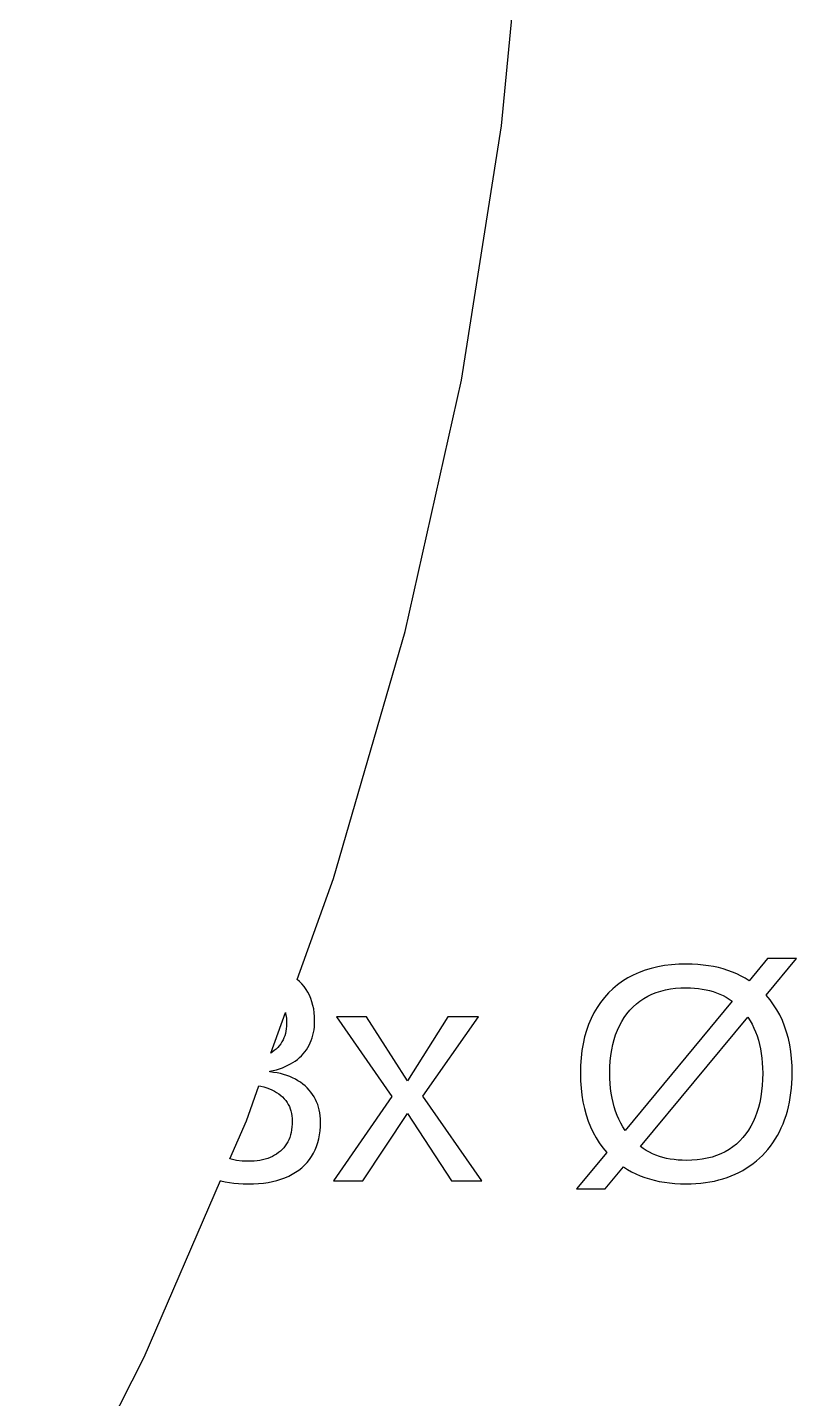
# Model space of a CAD drawing. Header units: metres. Extents: x -140 to 140, y -90 to 90.
# Drawn here: x -21.8 to -11.47, y -23.97 to -5.57 of the extents above; entities that cross this region are included whole.
import ezdxf

# ---------------------------------------------------------------- set-up
doc = ezdxf.new("R2010")
doc.units = ezdxf.units.M

msp = doc.modelspace()

# ---------------------------------------------------------------- linework, layer by layer
for p, q in [((-15.4337, -6.89333), (-15.1085, -3.45348)), ((-15.9742, -10.306), (-15.4337, -6.89333)), ((-16.7279, -13.6779), (-15.9742, -10.306)), ((-17.6919, -16.9959), (-16.7279, -13.6779)), ((-18.179, -18.3488), (-17.6919, -16.9959)), ((-13.4234, -18.201), (-13.5075, -18.2262)), ((-13.3358, -18.1804), (-13.4234, -18.201)), ((-13.2447, -18.1643), (-13.3358, -18.1804)), ((-13.1502, -18.1528), (-13.2447, -18.1643)), ((-13.0521, -18.146), (-13.1502, -18.1528)), ((-12.9506, -18.1437), (-13.0521, -18.146)), ((-12.8743, -18.145), (-12.9506, -18.1437)), ((-12.7998, -18.149), (-12.8743, -18.145)), ((-12.7273, -18.1556), (-12.7998, -18.149)), ((-12.6568, -18.1648), (-12.7273, -18.1556)), ((-12.5882, -18.1768), (-12.6568, -18.1648)), ((-12.5214, -18.1913), (-12.5882, -18.1768)), ((-12.4566, -18.2085), (-12.5214, -18.1913)), ((-12.3938, -18.2284), (-12.4566, -18.2085)), ((-11.8622, -18.0704), (-12.1084, -18.3674)), ((-11.8805, -18.5627), (-11.4716, -18.0704)), ((-11.4716, -18.0704), (-11.8622, -18.0704)), ((-18.149, -18.3758), (-18.179, -18.3488)), ((-18.1164, -18.4094), (-18.149, -18.3758)), ((-13.8089, -18.373), (-13.8755, -18.4212)), ((-13.7388, -18.3294), (-13.8089, -18.373)), ((-13.6652, -18.2904), (-13.7388, -18.3294)), ((-13.5881, -18.256), (-13.6652, -18.2904)), ((-13.5075, -18.2262), (-13.5881, -18.256)), ((-12.3329, -18.2509), (-12.3938, -18.2284)), ((-12.2738, -18.2761), (-12.3329, -18.2509)), ((-12.2168, -18.3039), (-12.2738, -18.2761)), ((-12.1616, -18.3343), (-12.2168, -18.3039)), ((-12.1084, -18.3674), (-12.1616, -18.3343)), ((-18.0867, -18.4449), (-18.1164, -18.4094)), ((-18.0598, -18.4823), (-18.0867, -18.4449)), ((-18.0358, -18.5215), (-18.0598, -18.4823)), ((-18.0146, -18.5626), (-18.0358, -18.5215)), ((-17.9962, -18.6056), (-18.0146, -18.5626)), ((-13.9983, -18.5312), (-14.054, -18.5926)), ((-13.9387, -18.4739), (-13.9983, -18.5312)), ((-13.8755, -18.4212), (-13.9387, -18.4739)), ((-13.525, -18.6053), (-13.4718, -18.575)), ((-13.4718, -18.575), (-13.4159, -18.5483)), ((-13.4159, -18.5483), (-13.3574, -18.5252)), ((-13.3574, -18.5252), (-13.2962, -18.5056)), ((-13.2962, -18.5056), (-13.2324, -18.4895)), ((-13.2324, -18.4895), (-13.1659, -18.4771)), ((-13.1659, -18.4771), (-13.0968, -18.4682)), ((-13.0968, -18.4682), (-13.025, -18.4628)), ((-13.025, -18.4628), (-12.9506, -18.461)), ((-12.9506, -18.461), (-12.8955, -18.4621)), ((-12.8955, -18.4621), (-12.8418, -18.4653)), ((-12.8418, -18.4653), (-12.7893, -18.4706)), ((-12.7893, -18.4706), (-12.7382, -18.478)), ((-12.7382, -18.478), (-12.6883, -18.4875)), ((-12.6883, -18.4875), (-12.6397, -18.4992)), ((-12.6397, -18.4992), (-12.5925, -18.5129)), ((-12.5925, -18.5129), (-12.5465, -18.5288)), ((-12.5465, -18.5288), (-12.5019, -18.5468)), ((-12.5019, -18.5468), (-12.4585, -18.567)), ((-12.4585, -18.567), (-12.4164, -18.5892)), ((-11.8288, -18.6238), (-11.8805, -18.5627)), ((-17.9806, -18.6504), (-17.9962, -18.6056)), ((-17.9679, -18.6971), (-17.9806, -18.6504)), ((-17.958, -18.7456), (-17.9679, -18.6971)), ((-17.9509, -18.796), (-17.958, -18.7456)), ((-14.152, -18.7261), (-14.1943, -18.7981)), ((-14.1052, -18.6576), (-14.152, -18.7261)), ((-14.054, -18.5926), (-14.1052, -18.6576)), ((-12.3362, -18.64), (-13.7745, -20.3754)), ((-13.7512, -18.8099), (-13.7115, -18.7621)), ((-13.7115, -18.7621), (-13.6688, -18.7176)), ((-13.6688, -18.7176), (-13.6236, -18.6766)), ((-13.6236, -18.6766), (-13.5756, -18.6392)), ((-13.5756, -18.6392), (-13.525, -18.6053)), ((-12.4164, -18.5892), (-12.3757, -18.6136)), ((-12.3757, -18.6136), (-12.3362, -18.64)), ((-11.7811, -18.6881), (-11.8288, -18.6238)), ((-11.7377, -18.7555), (-11.7811, -18.6881)), ((-11.6983, -18.8262), (-11.7377, -18.7555)), ((-18.5348, -19.3371), (-18.3385, -18.7919)), ((-18.3385, -18.7919), (-18.3345, -18.8088)), ((-18.3345, -18.8088), (-18.3289, -18.8402)), ((-18.3289, -18.8402), (-18.3249, -18.8727)), ((-18.3249, -18.8727), (-18.3225, -18.9064)), ((-18.3217, -18.9411), (-18.3226, -18.9762)), ((-18.3225, -18.9064), (-18.3217, -18.9411)), ((-17.9467, -18.8483), (-17.9509, -18.796)), ((-17.9489, -18.9846), (-17.9462, -18.9441)), ((-17.9453, -18.9025), (-17.9467, -18.8483)), ((-17.9462, -18.9441), (-17.9453, -18.9025)), ((-17.2488, -18.8516), (-17.6536, -18.8516)), ((-17.6536, -18.8516), (-16.907, -19.9217)), ((-16.6995, -19.7081), (-17.2488, -18.8516)), ((-16.1543, -18.8516), (-16.6995, -19.7081)), ((-16.492, -19.9176), (-15.7454, -18.8516)), ((-15.7454, -18.8516), (-16.1543, -18.8516)), ((-14.2655, -18.9529), (-14.2945, -19.0356)), ((-14.2321, -18.8737), (-14.2655, -18.9529)), ((-14.1943, -18.7981), (-14.2321, -18.8737)), ((-13.8513, -18.9703), (-13.8211, -18.914)), ((-13.8211, -18.914), (-13.7878, -18.8605)), ((-13.7878, -18.8605), (-13.7512, -18.8099)), ((-13.569, -20.593), (-12.1267, -18.8577)), ((-12.1267, -18.8577), (-12.0972, -18.9037)), ((-12.0972, -18.9037), (-12.0701, -18.9517)), ((-12.0701, -18.9517), (-12.0453, -19.0016)), ((-11.6631, -18.9001), (-11.6983, -18.8262)), ((-11.632, -18.9772), (-11.6631, -18.9001)), ((-18.357, -19.1338), (-18.3697, -19.1617)), ((-18.3462, -19.1046), (-18.357, -19.1338)), ((-18.3374, -19.0743), (-18.3462, -19.1046)), ((-18.3305, -19.0428), (-18.3374, -19.0743)), ((-18.3256, -19.0101), (-18.3305, -19.0428)), ((-18.3226, -18.9762), (-18.3256, -19.0101)), ((-17.9898, -19.1685), (-17.978, -19.1341)), ((-17.978, -19.1341), (-17.968, -19.0986)), ((-17.968, -19.0986), (-17.9598, -19.0618)), ((-17.9598, -19.0618), (-17.9535, -19.0238)), ((-17.9535, -19.0238), (-17.9489, -18.9846)), ((-14.319, -19.1218), (-14.339, -19.2116)), ((-14.2945, -19.0356), (-14.319, -19.1218)), ((-13.9228, -19.1565), (-13.9021, -19.0916)), ((-13.9021, -19.0916), (-13.8783, -19.0295)), ((-13.8783, -19.0295), (-13.8513, -18.9703)), ((-12.0453, -19.0016), (-12.0229, -19.0534)), ((-12.0229, -19.0534), (-12.0028, -19.1071)), ((-12.0028, -19.1071), (-11.9851, -19.1628)), ((-11.6051, -19.0574), (-11.632, -18.9772)), ((-11.5824, -19.1409), (-11.6051, -19.0574)), ((-18.4875, -19.3043), (-18.5138, -19.3237)), ((-18.4629, -19.2835), (-18.4875, -19.3043)), ((-18.4404, -19.2615), (-18.4629, -19.2835)), ((-18.4198, -19.2383), (-18.4404, -19.2615)), ((-18.4011, -19.214), (-18.4198, -19.2383)), ((-18.3844, -19.1884), (-18.4011, -19.214)), ((-18.3697, -19.1617), (-18.3844, -19.1884)), ((-18.0989, -19.349), (-18.0762, -19.322)), ((-18.0762, -19.322), (-18.0553, -19.2937)), ((-18.0553, -19.2937), (-18.0362, -19.2642)), ((-18.0362, -19.2642), (-18.0189, -19.2335)), ((-18.0189, -19.2335), (-18.0034, -19.2016)), ((-18.0034, -19.2016), (-17.9898, -19.1685)), ((-14.3546, -19.305), (-14.3658, -19.4019)), ((-14.339, -19.2116), (-14.3546, -19.305)), ((-13.9657, -19.3686), (-13.9546, -19.295)), ((-13.9546, -19.295), (-13.9403, -19.2243)), ((-13.9403, -19.2243), (-13.9228, -19.1565)), ((-11.9851, -19.1628), (-11.9698, -19.2204)), ((-11.9698, -19.2204), (-11.9568, -19.2799)), ((-11.9568, -19.2799), (-11.9462, -19.3414)), ((-11.5637, -19.2276), (-11.5824, -19.1409)), ((-11.5492, -19.3175), (-11.5637, -19.2276)), ((-11.5389, -19.4106), (-11.5492, -19.3175)), ((-18.5138, -19.3237), (-18.5348, -19.3371)), ((-18.3407, -19.5186), (-18.3047, -19.502)), ((-18.3047, -19.502), (-18.2703, -19.4841)), ((-18.2703, -19.4841), (-18.2376, -19.4649)), ((-18.2376, -19.4649), (-18.2066, -19.4443)), ((-18.2066, -19.4443), (-18.1772, -19.4225)), ((-18.1772, -19.4225), (-18.1494, -19.3993)), ((-18.1494, -19.3993), (-18.1233, -19.3748)), ((-18.1233, -19.3748), (-18.0989, -19.349)), ((-14.3724, -19.5024), (-14.3747, -19.6064)), ((-14.3658, -19.4019), (-14.3724, -19.5024)), ((-13.9784, -19.5242), (-13.9736, -19.445)), ((-13.9736, -19.445), (-13.9657, -19.3686)), ((-11.9462, -19.3414), (-11.9379, -19.4047)), ((-11.9379, -19.4047), (-11.932, -19.47)), ((-11.932, -19.47), (-11.9285, -19.5372)), ((-11.5327, -19.5069), (-11.5389, -19.4106)), ((-11.5306, -19.6064), (-11.5327, -19.5069)), ((-18.5454, -19.582), (-18.5012, -19.5719)), ((-18.5454, -19.5901), (-18.5454, -19.582)), ((-18.4968, -19.5963), (-18.5454, -19.5901)), ((-18.5012, -19.5719), (-18.4586, -19.5606)), ((-18.4499, -19.6042), (-18.4968, -19.5963)), ((-18.4586, -19.5606), (-18.4176, -19.5479)), ((-18.4047, -19.6139), (-18.4499, -19.6042)), ((-18.4176, -19.5479), (-18.3783, -19.5339)), ((-18.3611, -19.6253), (-18.4047, -19.6139)), ((-18.3783, -19.5339), (-18.3407, -19.5186)), ((-18.3192, -19.6384), (-18.3611, -19.6253)), ((-18.2791, -19.6532), (-18.3192, -19.6384)), ((-18.2406, -19.6698), (-18.2791, -19.6532)), ((-18.2038, -19.6881), (-18.2406, -19.6698)), ((-18.1686, -19.7082), (-18.2038, -19.6881)), ((-14.3747, -19.6064), (-14.3726, -19.7083)), ((-13.98, -19.6064), (-13.9784, -19.5242)), ((-13.9788, -19.6771), (-13.98, -19.6064)), ((-13.9751, -19.7459), (-13.9788, -19.6771)), ((-11.9289, -19.6909), (-11.9336, -19.7725)), ((-11.9273, -19.6064), (-11.9289, -19.6909)), ((-11.9285, -19.5372), (-11.9273, -19.6064)), ((-11.5347, -19.7421), (-11.5316, -19.6749)), ((-11.5316, -19.6749), (-11.5306, -19.6064)), ((-18.8623, -20.2468), (-18.6926, -19.7755)), ((-18.6926, -19.7755), (-18.6666, -19.7808)), ((-18.6666, -19.7808), (-18.6266, -19.7909)), ((-18.6266, -19.7909), (-18.5885, -19.8026)), ((-18.5885, -19.8026), (-18.5523, -19.8158)), ((-18.5523, -19.8158), (-18.518, -19.8305)), ((-18.518, -19.8305), (-18.4856, -19.8468)), ((-18.4856, -19.8468), (-18.4551, -19.8647)), ((-18.4551, -19.8647), (-18.4264, -19.8841)), ((-18.1352, -19.73), (-18.1686, -19.7082)), ((-18.1035, -19.7535), (-18.1352, -19.73)), ((-18.0734, -19.7788), (-18.1035, -19.7535)), ((-18.045, -19.8058), (-18.0734, -19.7788)), ((-18.0185, -19.8342), (-18.045, -19.8058)), ((-17.9941, -19.8637), (-18.0185, -19.8342)), ((-17.9719, -19.8943), (-17.9941, -19.8637)), ((-14.3726, -19.7083), (-14.3663, -19.8069)), ((-14.3663, -19.8069), (-14.3558, -19.9021)), ((-13.9691, -19.8127), (-13.9751, -19.7459)), ((-13.9606, -19.8777), (-13.9691, -19.8127)), ((-11.9415, -19.8511), (-11.9525, -19.9267)), ((-11.9336, -19.7725), (-11.9415, -19.8511)), ((-11.556, -19.9357), (-11.5469, -19.8725)), ((-11.5469, -19.8725), (-11.5397, -19.8079)), ((-11.5397, -19.8079), (-11.5347, -19.7421)), ((-18.4264, -19.8841), (-18.3998, -19.9049)), ((-18.3998, -19.9049), (-18.3753, -19.9269)), ((-18.3753, -19.9269), (-18.3529, -19.9501)), ((-18.3529, -19.9501), (-18.3327, -19.9745)), ((-18.3327, -19.9745), (-18.3146, -20.0002)), ((-18.3146, -20.0002), (-18.2986, -20.0271)), ((-18.2986, -20.0271), (-18.2847, -20.0552)), ((-18.2847, -20.0552), (-18.273, -20.0845)), ((-17.9518, -19.926), (-17.9719, -19.8943)), ((-17.9338, -19.9589), (-17.9518, -19.926)), ((-17.9179, -19.9928), (-17.9338, -19.9589)), ((-17.9041, -20.0278), (-17.9179, -19.9928)), ((-17.8924, -20.064), (-17.9041, -20.0278)), ((-16.907, -19.9217), (-17.6902, -21.0528)), ((-15.6986, -21.0528), (-16.492, -19.9176)), ((-14.3558, -19.9021), (-14.3411, -19.994)), ((-14.3411, -19.994), (-14.3223, -20.0825)), ((-13.9496, -19.9407), (-13.9606, -19.8777)), ((-13.9362, -20.0017), (-13.9496, -19.9407)), ((-13.9204, -20.0609), (-13.9362, -20.0017)), ((-11.9666, -19.9993), (-11.9839, -20.0688)), ((-11.9525, -19.9267), (-11.9666, -19.9993)), ((-11.5957, -20.1173), (-11.5804, -20.0581)), ((-11.5804, -20.0581), (-11.5672, -19.9976)), ((-11.5672, -19.9976), (-11.556, -19.9357)), ((-18.273, -20.0845), (-18.2634, -20.115)), ((-18.2634, -20.115), (-18.256, -20.1467)), ((-18.256, -20.1467), (-18.2507, -20.1797)), ((-18.2507, -20.1797), (-18.2475, -20.2138)), ((-18.2475, -20.2138), (-18.2464, -20.2492)), ((-17.8829, -20.1013), (-17.8924, -20.064)), ((-17.8755, -20.1397), (-17.8829, -20.1013)), ((-17.8702, -20.1791), (-17.8755, -20.1397)), ((-17.867, -20.2197), (-17.8702, -20.1791)), ((-17.866, -20.2614), (-17.867, -20.2197)), ((-17.2956, -21.0528), (-16.6995, -20.1495)), ((-16.6995, -20.1495), (-16.1075, -21.0528)), ((-14.3223, -20.0825), (-14.2993, -20.1677)), ((-14.2993, -20.1677), (-14.272, -20.2495)), ((-13.9022, -20.1181), (-13.9204, -20.0609)), ((-13.8815, -20.1734), (-13.9022, -20.1181)), ((-13.8584, -20.2268), (-13.8815, -20.1734)), ((-13.8329, -20.2782), (-13.8584, -20.2268)), ((-12.0279, -20.199), (-12.0546, -20.2596)), ((-12.0043, -20.1354), (-12.0279, -20.199)), ((-11.9839, -20.0688), (-12.0043, -20.1354)), ((-11.6537, -20.2871), (-11.6323, -20.2318)), ((-11.6323, -20.2318), (-11.613, -20.1753)), ((-11.613, -20.1753), (-11.5957, -20.1173)), ((-19.0835, -20.758), (-18.8623, -20.2468)), ((-18.2613, -20.402), (-18.2697, -20.4362)), ((-18.2548, -20.3661), (-18.2613, -20.402)), ((-18.2501, -20.3287), (-18.2548, -20.3661)), ((-18.2473, -20.2897), (-18.2501, -20.3287)), ((-18.2464, -20.2492), (-18.2473, -20.2897)), ((-17.8794, -20.435), (-17.8719, -20.3793)), ((-17.8719, -20.3793), (-17.8674, -20.3214)), ((-17.8674, -20.3214), (-17.866, -20.2614)), ((-14.272, -20.2495), (-14.2406, -20.328)), ((-14.2406, -20.328), (-14.205, -20.4032)), ((-14.205, -20.4032), (-14.1652, -20.475)), ((-13.8049, -20.3277), (-13.8329, -20.2782)), ((-13.7745, -20.3754), (-13.8049, -20.3277)), ((-12.1535, -20.4234), (-12.1928, -20.472)), ((-12.1174, -20.3718), (-12.1535, -20.4234)), ((-12.0844, -20.3172), (-12.1174, -20.3718)), ((-12.0546, -20.2596), (-12.0844, -20.3172)), ((-11.7299, -20.4447), (-11.7025, -20.3937)), ((-11.7025, -20.3937), (-11.6771, -20.3411)), ((-11.6771, -20.3411), (-11.6537, -20.2871)), ((-18.3593, -20.609), (-18.3807, -20.6323)), ((-18.3397, -20.5841), (-18.3593, -20.609)), ((-18.322, -20.5577), (-18.3397, -20.5841)), ((-18.3061, -20.5297), (-18.322, -20.5577)), ((-18.2921, -20.5001), (-18.3061, -20.5297)), ((-18.28, -20.4689), (-18.2921, -20.5001)), ((-18.2697, -20.4362), (-18.28, -20.4689)), ((-17.9391, -20.6367), (-17.9197, -20.5895)), ((-17.9197, -20.5895), (-17.9033, -20.5401)), ((-17.9033, -20.5401), (-17.8898, -20.4886)), ((-17.8898, -20.4886), (-17.8794, -20.435)), ((-14.1652, -20.475), (-14.1212, -20.5435)), ((-14.1212, -20.5435), (-14.0731, -20.6086)), ((-14.0731, -20.6086), (-14.0207, -20.6703)), ((-13.5302, -20.6204), (-13.569, -20.593)), ((-12.3276, -20.597), (-12.3781, -20.6314)), ((-12.28, -20.559), (-12.3276, -20.597)), ((-12.235, -20.5173), (-12.28, -20.559)), ((-12.1928, -20.472), (-12.235, -20.5173)), ((-11.8569, -20.6303), (-11.8225, -20.5867)), ((-11.8225, -20.5867), (-11.7898, -20.5412)), ((-11.7898, -20.5412), (-11.759, -20.4939)), ((-11.759, -20.4939), (-11.7299, -20.4447)), ((-19.0674, -20.7633), (-19.0835, -20.758)), ((-18.9967, -20.7783), (-19.0674, -20.7633)), ((-18.9204, -20.7874), (-18.9967, -20.7783)), ((-18.8384, -20.7904), (-18.9204, -20.7874)), ((-18.7965, -20.7896), (-18.8384, -20.7904)), ((-18.7561, -20.7871), (-18.7965, -20.7896)), ((-18.717, -20.7831), (-18.7561, -20.7871)), ((-18.6794, -20.7775), (-18.717, -20.7831)), ((-18.6432, -20.7702), (-18.6794, -20.7775)), ((-18.6084, -20.7613), (-18.6432, -20.7702)), ((-18.5749, -20.7509), (-18.6084, -20.7613)), ((-18.5429, -20.7388), (-18.5749, -20.7509)), ((-18.5123, -20.725), (-18.5429, -20.7388)), ((-18.4832, -20.7097), (-18.5123, -20.725)), ((-18.4554, -20.6928), (-18.4832, -20.7097)), ((-18.429, -20.6742), (-18.4554, -20.6928)), ((-18.4041, -20.6541), (-18.429, -20.6742)), ((-18.3807, -20.6323), (-18.4041, -20.6541)), ((-18.0466, -20.8046), (-18.0152, -20.7658)), ((-18.0152, -20.7658), (-17.9869, -20.7249)), ((-17.9869, -20.7249), (-17.9615, -20.6819)), ((-17.9615, -20.6819), (-17.9391, -20.6367)), ((-14.0207, -20.6703), (-14.4276, -21.1606)), ((-13.4899, -20.6456), (-13.5302, -20.6204)), ((-13.4482, -20.6686), (-13.4899, -20.6456)), ((-13.4051, -20.6894), (-13.4482, -20.6686)), ((-13.3607, -20.7081), (-13.4051, -20.6894)), ((-13.3148, -20.7245), (-13.3607, -20.7081)), ((-13.2675, -20.7387), (-13.3148, -20.7245)), ((-13.2189, -20.7508), (-13.2675, -20.7387)), ((-13.1688, -20.7606), (-13.2189, -20.7508)), ((-13.1174, -20.7683), (-13.1688, -20.7606)), ((-13.0645, -20.7738), (-13.1174, -20.7683)), ((-13.0103, -20.7771), (-13.0645, -20.7738)), ((-12.9547, -20.7782), (-13.0103, -20.7771)), ((-12.8797, -20.7763), (-12.9547, -20.7782)), ((-12.8074, -20.7709), (-12.8797, -20.7763)), ((-12.7379, -20.7619), (-12.8074, -20.7709)), ((-12.6711, -20.7492), (-12.7379, -20.7619)), ((-12.607, -20.7329), (-12.6711, -20.7492)), ((-12.5457, -20.7129), (-12.607, -20.7329)), ((-12.4871, -20.6894), (-12.5457, -20.7129)), ((-12.4312, -20.6622), (-12.4871, -20.6894)), ((-12.3781, -20.6314), (-12.4312, -20.6622)), ((-12.0555, -20.8205), (-12.0122, -20.7862)), ((-12.0122, -20.7862), (-11.9707, -20.75)), ((-11.9707, -20.75), (-11.931, -20.7119)), ((-11.931, -20.7119), (-11.8931, -20.672)), ((-11.8931, -20.672), (-11.8569, -20.6303)), ((-18.2939, -20.9892), (-18.2461, -20.9647)), ((-18.2461, -20.9647), (-18.2009, -20.9376)), ((-18.2009, -20.9376), (-18.1583, -20.908)), ((-18.1583, -20.908), (-18.1182, -20.8758)), ((-18.1182, -20.8758), (-18.0809, -20.8413)), ((-18.0809, -20.8413), (-18.0466, -20.8046)), ((-14.041, -21.1606), (-13.7969, -20.8656)), ((-13.7969, -20.8656), (-13.7434, -20.8993)), ((-13.7434, -20.8993), (-13.688, -20.9303)), ((-13.688, -20.9303), (-13.6307, -20.9587)), ((-13.6307, -20.9587), (-13.5715, -20.9843)), ((-12.3504, -20.9864), (-12.2975, -20.9639)), ((-12.2975, -20.9639), (-12.246, -20.9392)), ((-12.246, -20.9392), (-12.1958, -20.9124)), ((-12.1958, -20.9124), (-12.1473, -20.8837)), ((-12.1473, -20.8837), (-12.1005, -20.853)), ((-12.1005, -20.853), (-12.0555, -20.8205)), ((-20.2345, -23.4179), (-19.2097, -21.0497)), ((-19.2097, -21.0497), (-19.2028, -21.0517)), ((-19.2028, -21.0517), (-19.1472, -21.0644)), ((-19.1472, -21.0644), (-19.0896, -21.0749)), ((-19.0896, -21.0749), (-19.0299, -21.083)), ((-19.0299, -21.083), (-18.9682, -21.0888)), ((-18.9682, -21.0888), (-18.9043, -21.0923)), ((-18.9043, -21.0923), (-18.8384, -21.0935)), ((-18.8384, -21.0935), (-18.7677, -21.0922)), ((-18.7677, -21.0922), (-18.6995, -21.0883)), ((-18.6995, -21.0883), (-18.6339, -21.0819)), ((-18.6339, -21.0819), (-18.5708, -21.0729)), ((-18.5708, -21.0729), (-18.5103, -21.0613)), ((-18.5103, -21.0613), (-18.4524, -21.0471)), ((-18.4524, -21.0471), (-18.397, -21.0304)), ((-18.397, -21.0304), (-18.3442, -21.011)), ((-18.3442, -21.011), (-18.2939, -20.9892)), ((-17.6902, -21.0528), (-17.2956, -21.0528)), ((-16.1075, -21.0528), (-15.6986, -21.0528)), ((-14.4276, -21.1606), (-14.041, -21.1606)), ((-13.5715, -20.9843), (-13.5105, -21.0072)), ((-13.5105, -21.0072), (-13.4476, -21.0274)), ((-13.4476, -21.0274), (-13.3828, -21.045)), ((-13.3828, -21.045), (-13.3162, -21.0598)), ((-13.3162, -21.0598), (-13.2476, -21.0719)), ((-13.2476, -21.0719), (-13.1772, -21.0813)), ((-13.1772, -21.0813), (-13.1049, -21.0881)), ((-13.1049, -21.0881), (-13.0307, -21.0921)), ((-13.0307, -21.0921), (-12.9547, -21.0935)), ((-12.9547, -21.0935), (-12.8881, -21.0924)), ((-12.8881, -21.0924), (-12.8228, -21.0892)), ((-12.8228, -21.0892), (-12.759, -21.0838)), ((-12.759, -21.0838), (-12.6965, -21.0763)), ((-12.6965, -21.0763), (-12.6354, -21.0667)), ((-12.6354, -21.0667), (-12.5756, -21.0549)), ((-12.5756, -21.0549), (-12.5173, -21.041)), ((-12.5173, -21.041), (-12.4603, -21.0249)), ((-12.4603, -21.0249), (-12.4046, -21.0067)), ((-12.4046, -21.0067), (-12.3504, -20.9864)), ((-21.8031, -26.4964), (-20.2345, -23.4179))]:
    msp.add_line(p, q)

doc.saveas('drawing.dxf')
